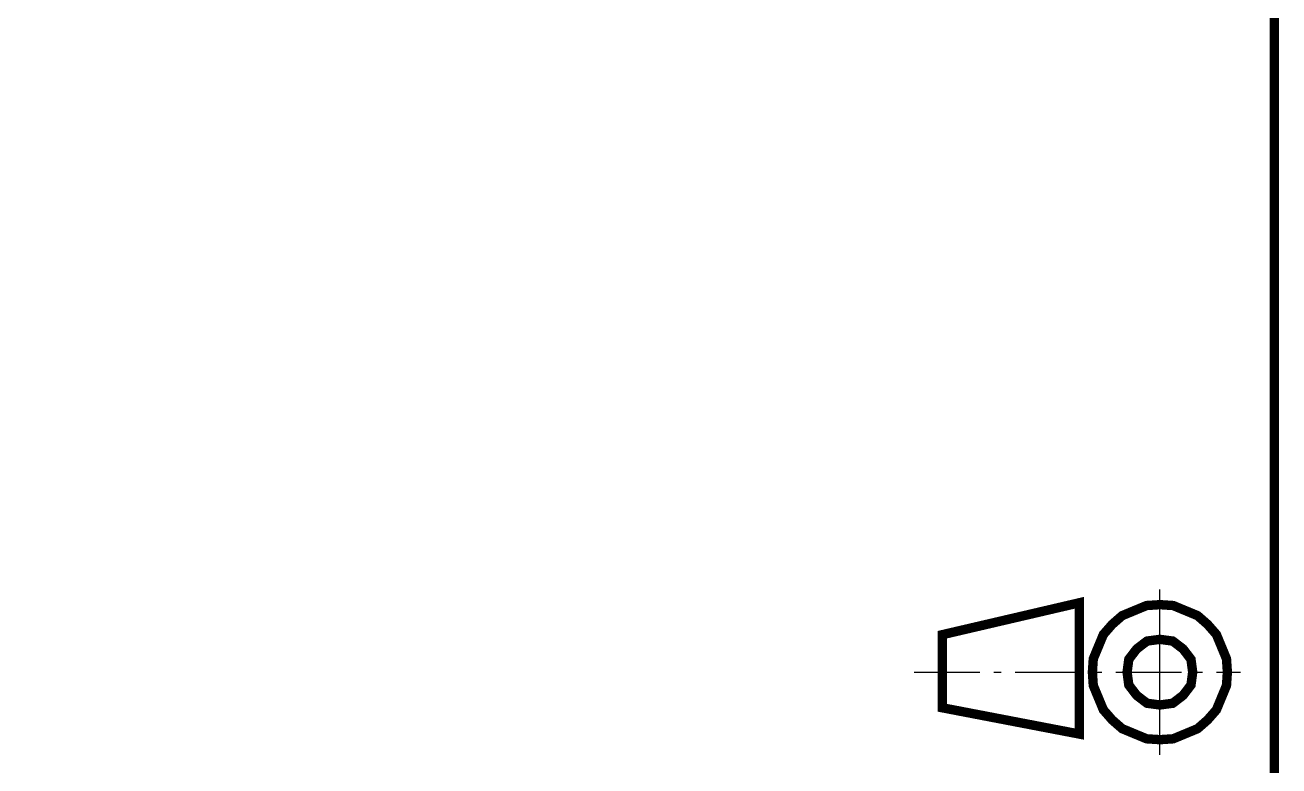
# Model space of a CAD drawing. Header units: millimetres. Extents: x 20 to 410, y 10 to 287.
# Drawn here: x 343.4 to 410.2, y 46.8 to 86.3 of the extents above; entities that cross this region are included whole.
import ezdxf

# ---------------------------------------------------------------- set-up
doc = ezdxf.new("R2010")
doc.units = ezdxf.units.MM
for name, color, linetype, lineweight in [('DUENN', 7, 'Continuous', 25), ('KANTEN', 7, 'Continuous', 50), ('MITTELLINIEN', 7, 'Continuous', 25)]:
    doc.layers.add(name, color=color, linetype=linetype, lineweight=lineweight)

msp = doc.modelspace()

# ---------------------------------------------------------------- linework, layer by layer
at = {"layer": 'DUENN', "lineweight": 25}
msp.add_lwpolyline([(403.9, 47.4), (403.9, 56.2)], dxfattribs=at)
at = {"layer": 'KANTEN', "lineweight": 50, "const_width": 0.5}
for points in [[(20, 10), (410, 10), (410, 287), (20, 287)], [(392.3, 49.9), (392.3, 53.8), (399.6, 55.5), (399.6, 48.5)], [(403.9, 48.2), (404.611, 48.247), (405.909, 48.785), (406.446, 49.254), (406.915, 49.791), (407.453, 51.089), (407.5, 51.8), (407.453, 52.511), (406.915, 53.809), (406.446, 54.346), (405.909, 54.815), (404.611, 55.353), (403.9, 55.4), (403.189, 55.353), (401.891, 54.815), (401.354, 54.346), (400.885, 53.809), (400.347, 52.511), (400.3, 51.8), (400.347, 51.089), (400.885, 49.791), (401.354, 49.254), (401.891, 48.785), (403.189, 48.247)], [(403.9, 50.05), (404.587, 50.142), (405.137, 50.563), (405.558, 51.113), (405.65, 51.8), (405.558, 52.487), (405.137, 53.037), (404.587, 53.458), (403.9, 53.55), (403.213, 53.458), (402.663, 53.037), (402.242, 52.487), (402.15, 51.8), (402.242, 51.113), (402.663, 50.563), (403.213, 50.142)]]:
    msp.add_lwpolyline(points, close=True, dxfattribs=at)
at = {"layer": 'MITTELLINIEN', "lineweight": 25}
for points in [[(390.8, 51.8), (391.3, 51.8), (391.8, 51.8), (392.3, 51.8), (392.8, 51.8), (393.3, 51.8), (393.8, 51.8), (394.3, 51.8)], [(395.05, 51.8), (395.425, 51.8)], [(396.175, 51.8), (396.613, 51.8), (397.05, 51.8), (397.488, 51.8), (397.925, 51.8), (398.363, 51.8), (398.8, 51.8), (399.238, 51.8), (399.675, 51.8)], [(400.425, 51.8), (400.8, 51.8)], [(401.55, 51.8), (401.988, 51.8), (402.425, 51.8), (402.863, 51.8), (403.3, 51.8), (403.738, 51.8), (404.175, 51.8), (404.613, 51.8), (405.05, 51.8)], [(405.8, 51.8), (406.175, 51.8)], [(406.925, 51.8), (407.35, 51.8), (407.775, 51.8), (408.2, 51.8)]]:
    msp.add_lwpolyline(points, dxfattribs=at)

doc.saveas('drawing.dxf')
